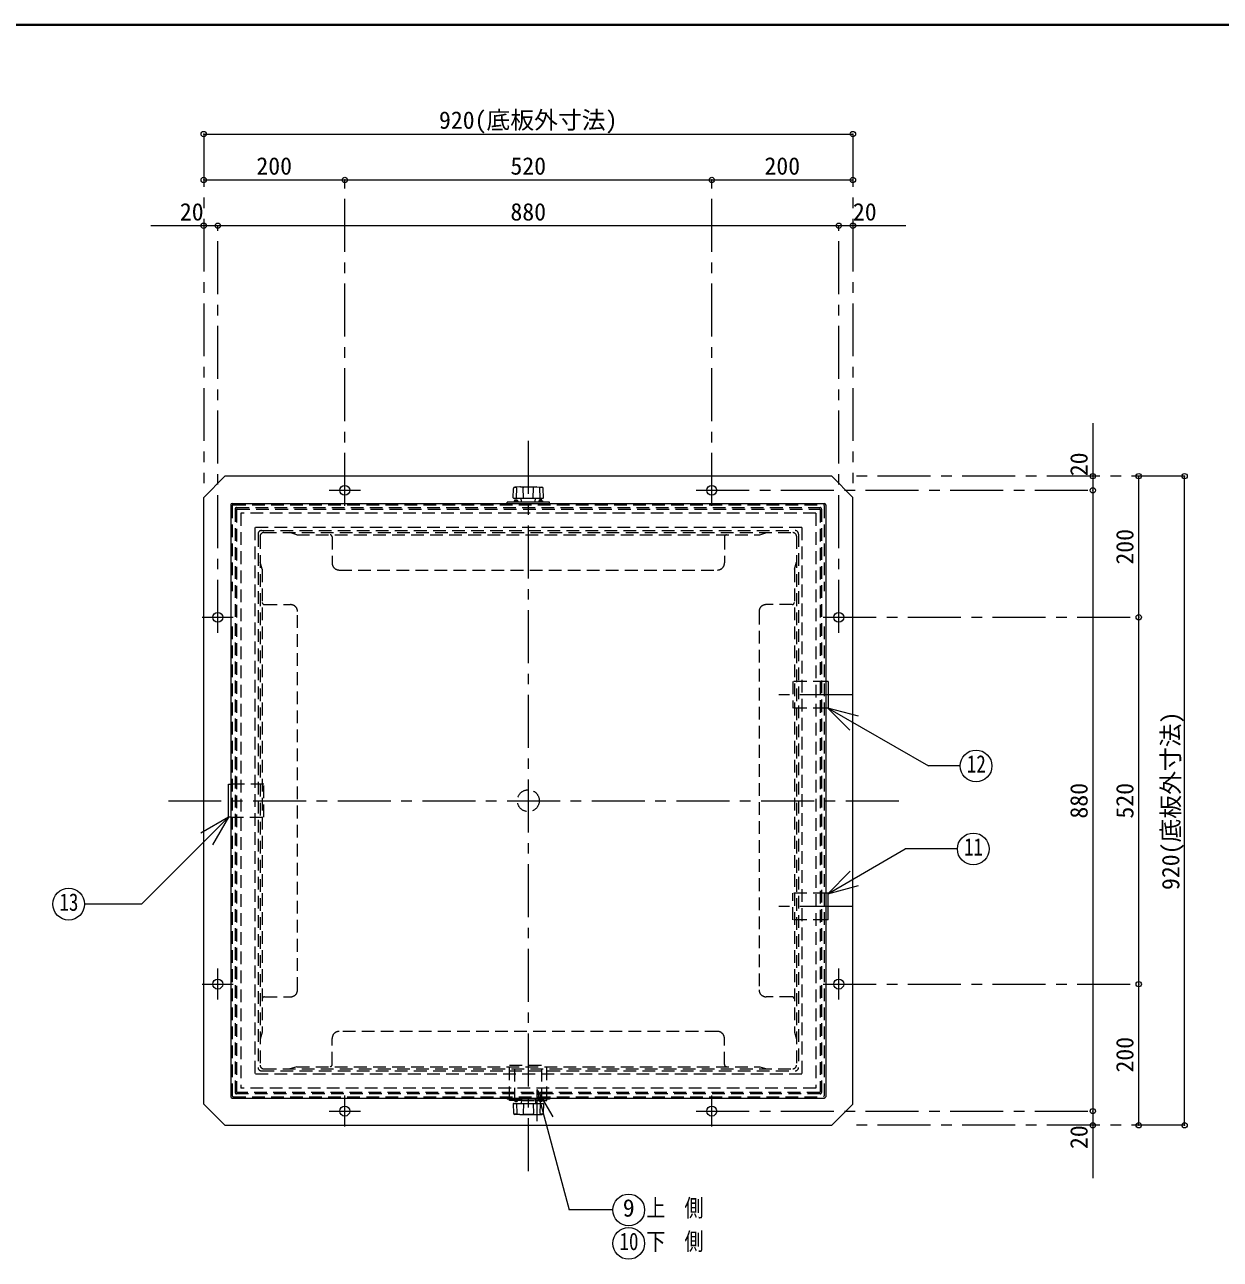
# Model space of a CAD drawing. Units: millimetres at full size, sheet at 1:15. Extents: x -3184 to 2891, y -2037 to 2178.
# Drawn here: x -860 to 834, y 428 to 2178 of the extents above; entities that cross this region are included whole.
import ezdxf
from ezdxf.enums import TextEntityAlignment as Align

# ---------------------------------------------------------------- set-up
doc = ezdxf.new("R2010")
doc.units = ezdxf.units.MM
doc.header["$LTSCALE"] = 15
doc.header["$PDMODE"] = 32
doc.header["$PDSIZE"] = 7.5
doc.linetypes.add('CHAIN1', pattern=[8, 5, -1, 1, -1])
doc.linetypes.add('DASHED1', pattern=[1.8, 1.2, -0.6])
doc.layers.add('0-0', color=7, linetype='Continuous', lineweight=18)
doc.styles.add('ＭＳ ゴシック', font='')
doc.styles.get('ＭＳ ゴシック').set_extended_font_data('MS Gothic')

msp = doc.modelspace()

# ---------------------------------------------------------------- linework, layer by layer
at = {"layer": '0-0', "color": 1, "lineweight": 40}
msp.add_line((2890.8, 2177.87), (-3184.2, 2177.87), dxfattribs=at)
at = {"layer": '0-0', "color": 4, "linetype": 'CHAIN1', "lineweight": 9}
for p, q in [((-606.7, 2022.87), (-606.7, 1527.87)), ((313.3, 2022.87), (313.3, 1527.87)), ((-406.7, 1495.87), (-406.7, 1957.87)), ((113.3, 1495.87), (113.3, 1957.87)), ((-586.7, 1315.87), (-586.7, 1892.87)), ((293.3, 1315.87), (293.3, 1892.87)), ((-146.7, 1587.87), (-146.7, 542.87)), ((783.3, 1537.87), (303.3, 1537.87)), ((-428.7, 1517.87), (-384.7, 1517.87)), ((91.3, 1517.87), (653.3, 1517.87)), ((-608.7, 1337.87), (-564.7, 1337.87)), ((271.3, 1337.87), (718.3, 1337.87)), ((313.3, 1227.87), (193.3, 1227.87)), ((-656.7, 1077.87), (388.3, 1077.87)), ((313.3, 927.87), (193.3, 927.87)), ((-586.7, 795.87), (-586.7, 839.87)), ((293.3, 795.87), (293.3, 839.87)), ((-608.7, 817.87), (-564.7, 817.87)), ((271.3, 817.87), (718.3, 817.87)), ((-406.7, 615.87), (-406.7, 659.87)), ((113.3, 615.87), (113.3, 659.87)), ((-428.7, 637.87), (-384.7, 637.87)), ((91.3, 637.87), (653.3, 637.87)), ((783.3, 617.87), (303.3, 617.87))]:
    msp.add_line(p, q, dxfattribs=at)
at = {"layer": '0-0', "color": 4, "lineweight": 9}
for p, q in [((-606.7, 2022.87), (313.3, 2022.87)), ((-606.7, 1957.87), (-406.7, 1957.87)), ((-406.7, 1957.87), (113.3, 1957.87)), ((113.3, 1957.87), (313.3, 1957.87)), ((-586.7, 1892.87), (-681.7, 1892.87)), ((293.3, 1892.87), (-586.7, 1892.87)), ((388.3, 1892.87), (293.3, 1892.87)), ((653.3, 1612.87), (653.3, 1517.87)), ((-606.7, 1507.87), (-576.7, 1537.87)), ((283.3, 1537.87), (-576.7, 1537.87)), ((283.3, 1537.87), (313.3, 1507.87)), ((718.3, 1337.87), (718.3, 1537.87)), ((783.3, 617.87), (783.3, 1537.87)), ((-606.7, 647.87), (-606.7, 1507.87)), ((313.3, 647.87), (313.3, 1507.87)), ((653.3, 1517.87), (653.3, 637.87)), ((718.3, 817.87), (718.3, 1337.87)), ((-571.7, 1101.37), (-568.2, 1101.37)), ((718.3, 617.87), (718.3, 817.87)), ((-576.7, 617.87), (-606.7, 647.87)), ((-173.2, 652.87), (-173.2, 654.87)), ((-166.7, 652.87), (-173.2, 652.87)), ((313.3, 647.87), (283.3, 617.87)), ((653.3, 637.87), (653.3, 542.87)), ((-576.7, 617.87), (283.3, 617.87))]:
    msp.add_line(p, q, dxfattribs=at)
at = {"layer": '0-0'}
for p, q in [((-158.47, 1522.86), (-165.85, 1522.47)), ((-157.94, 1522.87), (-135.47, 1522.87)), ((-134.94, 1522.86), (-127.56, 1522.47)), ((-168.16, 1507.39), (-167.74, 1520.53)), ((-167.67, 1506.87), (-125.74, 1506.87)), ((-163.64, 1506.87), (-163.15, 1521.42)), ((-156.24, 1501.33), (-156.7, 1506.87)), ((-153.56, 1506.87), (-154.04, 1521.42)), ((-139.85, 1506.87), (-139.36, 1521.42)), ((-137.16, 1501.33), (-136.7, 1506.87)), ((-129.77, 1506.87), (-130.25, 1521.42)), ((-125.24, 1507.39), (-125.66, 1520.53)), ((-568.2, 1497.37), (-568.2, 658.37)), ((-566.2, 1499.37), (272.8, 1499.37)), ((-176.7, 1499.37), (-176.7, 1500.87)), ((-116.7, 1500.87), (-176.7, 1500.87)), ((-161.7, 1502.87), (-166.7, 1502.87)), ((-166.7, 1502.87), (-166.7, 1500.87)), ((-164.2, 1502.87), (-164.2, 1500.87)), ((-162.7, 1502.87), (-162.7, 1504.38)), ((-161.7, 1502.87), (-161.7, 1500.87)), ((-131.7, 1502.87), (-126.7, 1502.87)), ((-131.7, 1502.87), (-131.7, 1500.87)), ((-130.7, 1502.87), (-130.7, 1504.38)), ((-129.2, 1502.87), (-129.2, 1500.87)), ((-126.7, 1502.87), (-126.7, 1500.87)), ((-116.7, 1499.37), (-116.7, 1500.87)), ((274.8, 1497.37), (274.8, 658.37)), ((278.3, 1246.87), (274.8, 1246.87)), ((277.18, 1209.75), (320.65, 1198.1)), ((277.18, 1209.75), (420.23, 1127.16)), ((277.18, 1209.75), (309, 1177.93)), ((465.32, 1127.16), (420.23, 1127.16)), ((-571.62, 1054.43), (-610.59, 1031.93)), ((-571.62, 1054.43), (-594.12, 1015.46)), ((277.6, 946.07), (387.59, 1009.57)), ((461.36, 1009.57), (387.59, 1009.57)), ((277.6, 946.07), (309.42, 977.89)), ((277.6, 946.07), (321.06, 957.71)), ((278.3, 908.87), (274.8, 908.87)), ((-134.54, 668.52), (-134.54, 623.52)), ((-134.54, 668.52), (-112.04, 629.55)), ((-134.54, 668.52), (-88.8, 497.83)), ((-566.2, 656.37), (272.8, 656.37)), ((-176.7, 656.37), (-176.7, 654.87)), ((-116.7, 654.87), (-176.7, 654.87)), ((-168.16, 648.35), (-167.74, 635.21)), ((-167.67, 648.87), (-125.74, 648.87)), ((-166.7, 652.87), (-166.7, 654.87)), ((-156.37, 652.87), (-166.7, 652.87)), ((-164.2, 652.87), (-164.2, 654.87)), ((-163.64, 648.87), (-163.15, 634.32)), ((-162.7, 652.87), (-162.7, 651.36)), ((-161.7, 652.87), (-161.7, 654.87)), ((-156.24, 654.41), (-156.7, 648.87)), ((-153.56, 648.87), (-154.04, 634.32)), ((-139.85, 648.87), (-139.36, 634.32)), ((-137.16, 654.41), (-136.7, 648.87)), ((-131.7, 652.87), (-131.7, 654.87)), ((-130.7, 652.87), (-130.7, 651.36)), ((-129.77, 648.87), (-130.25, 634.32)), ((-129.2, 652.87), (-129.2, 654.87)), ((-125.24, 648.35), (-125.66, 635.21)), ((-116.7, 656.37), (-116.7, 654.87)), ((-158.47, 632.88), (-165.85, 633.27)), ((-157.94, 632.87), (-135.47, 632.87)), ((-134.94, 632.88), (-127.56, 633.27)), ((-26.86, 497.83), (-88.8, 497.83))]:
    msp.add_line(p, q, dxfattribs=at)
at = {"layer": '0-0', "color": 4, "linetype": 'DASHED1', "lineweight": 9}
for p, q in [((-566.2, 1496.37), (-566.2, 1374.87)), ((-565.2, 1497.37), (271.8, 1497.37)), ((-562.2, 1491.37), (-562.2, 664.37)), ((-560.2, 1493.37), (266.8, 1493.37)), ((-560.2, 1490.37), (-560.2, 665.37)), ((-559.2, 1491.37), (265.8, 1491.37)), ((266.8, 1490.37), (266.8, 665.37)), ((268.8, 1491.37), (268.8, 664.37)), ((272.8, 1496.37), (272.8, 1374.87)), ((-554.2, 1485.37), (-554.2, 670.37)), ((260.8, 1485.37), (-554.2, 1485.37)), ((260.8, 1485.37), (260.8, 670.37)), ((-534.2, 1465.37), (-534.2, 690.37)), ((240.8, 1465.37), (-534.2, 1465.37)), ((-529.7, 1455.87), (-529.7, 699.87)), ((-526.7, 1452.87), (-526.7, 702.87)), ((-524.7, 1460.87), (231.3, 1460.87)), ((-521.7, 1457.87), (228.3, 1457.87)), ((-474.7, 1454.87), (-484.7, 1457.87)), ((-474.7, 1454.87), (181.3, 1454.87)), ((181.3, 1454.87), (191.3, 1457.87)), ((233.3, 1452.87), (233.3, 702.87)), ((236.3, 1455.87), (236.3, 699.87)), ((240.8, 1465.37), (240.8, 690.37)), ((-424.7, 1451.87), (-424.7, 1414.87)), ((131.3, 1451.87), (131.3, 1414.87)), ((-523.7, 1405.87), (-526.7, 1415.87)), ((-414.7, 1404.87), (121.3, 1404.87)), ((230.3, 1405.87), (233.3, 1415.87)), ((230.3, 1405.87), (230.3, 749.87)), ((-520.7, 1355.87), (-483.7, 1355.87)), ((227.3, 1355.87), (190.3, 1355.87)), ((-473.7, 809.87), (-473.7, 1345.87)), ((180.3, 1345.87), (180.3, 809.87)), ((-566.2, 1324.87), (-566.2, 659.37)), ((272.8, 1324.87), (272.8, 659.37)), ((228.3, 1246.87), (228.3, 1208.87)), ((274.8, 1246.87), (228.3, 1246.87)), ((274.8, 1208.87), (228.3, 1208.87)), ((274.8, 946.87), (228.3, 946.87)), ((228.3, 908.87), (228.3, 946.87)), ((274.8, 908.87), (228.3, 908.87)), ((-520.7, 799.87), (-483.7, 799.87)), ((227.3, 799.87), (190.3, 799.87)), ((-424.7, 703.87), (-424.7, 740.87)), ((121.3, 750.87), (-414.7, 750.87)), ((131.3, 703.87), (131.3, 740.87)), ((230.3, 749.87), (233.3, 739.87)), ((-474.7, 700.87), (-484.7, 697.87)), ((-474.7, 700.87), (181.3, 700.87)), ((-165.7, 652.87), (-165.7, 702.87)), ((-127.7, 652.87), (-127.7, 702.87)), ((-120.2, 654.87), (-120.2, 702.87)), ((181.3, 700.87), (191.3, 697.87)), ((240.8, 690.37), (-534.2, 690.37)), ((-524.7, 694.87), (231.3, 694.87)), ((-521.7, 697.87), (228.3, 697.87)), ((260.8, 670.37), (-554.2, 670.37)), ((-565.2, 658.37), (271.8, 658.37)), ((266.8, 662.37), (-560.2, 662.37)), ((265.8, 664.37), (-559.2, 664.37)), ((-156.37, 652.87), (-137.04, 652.87))]:
    msp.add_line(p, q, dxfattribs=at)
at = {"layer": '0-0'}
for points in [[(-165.7, 1502.87), (-165.7, 1504.38), (-162.7, 1504.38)], [(-127.7, 1502.87), (-127.7, 1504.38), (-130.7, 1504.38)], [(278.3, 1246.87), (278.3, 1208.87), (274.8, 1208.87)], [(-571.62, 1054.43), (-694.76, 931.29), (-775.52, 931.29)], [(278.3, 908.87), (278.3, 946.87), (274.8, 946.87)], [(-165.7, 652.87), (-165.7, 651.36), (-162.7, 651.36)], [(-137.04, 652.87), (-126.7, 652.87), (-126.7, 654.87)], [(-127.7, 652.87), (-127.7, 651.36), (-130.7, 651.36)]]:
    msp.add_lwpolyline(points, dxfattribs=at)
at = {"layer": '0-0', "color": 4, "linetype": 'DASHED1', "lineweight": 9}
for points in [[(-523.7, 1405.87), (-523.7, 749.87), (-526.7, 739.87)], [(-568.2, 1054.37), (-521.7, 1054.37), (-521.7, 1101.37), (-568.2, 1101.37)], [(-173.2, 654.87), (-173.2, 702.87), (-120.2, 702.87)]]:
    msp.add_lwpolyline(points, dxfattribs=at)
at = {"layer": '0-0', "color": 4, "lineweight": 9}
for points in [[(-568.2, 1054.37), (-571.7, 1054.37), (-571.7, 1101.37)], [(-126.7, 652.87), (-120.2, 652.87), (-120.2, 654.87)]]:
    msp.add_lwpolyline(points, dxfattribs=at)
for centre in [(-406.7, 1517.87), (113.3, 1517.87), (-586.7, 1337.87), (293.3, 1337.87), (-586.7, 817.87), (293.3, 817.87), (-406.7, 637.87), (113.3, 637.87)]:
    msp.add_circle(centre, 7, dxfattribs=at)
at = {"layer": '0-0'}
for centre in [(487.82, 1127.16), (483.86, 1009.57), (-798.02, 931.29), (-4.36, 497.83), (-4.36, 450.33)]:
    msp.add_circle(centre, 22.5, dxfattribs=at)
at = {"layer": '0-0', "color": 4, "linetype": 'DASHED1', "lineweight": 9}
msp.add_circle((-146.7, 1077.87), 15.5, dxfattribs=at)
at = {"layer": '0-0'}
for centre, radius, start, end in [((-157.94, 1512.87), 10, 90, 93.01913), ((-135.47, 1512.87), 10, 86.98087, 90), ((-167.67, 1507.37), 0.5, 178.15415, 270), ((-165.74, 1520.47), 2, 93.01913, 178.15415), ((-166.21, 1519.8), 2.07, 93.02757, 128.73305), ((-166.13, 1511.91), 9.96, 72.62002, 91.09064), ((-153.54, 1521.43), 0.5, 97.29873, 181.90915), ((-146.7, 1468.03), 54.34, 82.70127, 97.29873), ((-139.86, 1521.43), 0.5, 358.09085, 82.70127), ((-127.28, 1511.91), 9.96, 88.90936, 107.37998), ((-127.66, 1520.47), 2, 1.84585, 86.98087), ((-127.2, 1519.8), 2.07, 51.26695, 86.97243), ((-125.74, 1507.37), 0.5, 270, 1.84585), ((-566.2, 1497.37), 2, 90, 180), ((-155.74, 1501.37), 0.5, 184.76364, 270), ((-137.66, 1501.37), 0.5, 270, 355.23636), ((272.8, 1497.37), 2, 0, 90), ((-566.2, 658.37), 2, 180, 270), ((-167.67, 648.37), 0.5, 90, 181.84585), ((-155.74, 654.37), 0.5, 90, 175.23636), ((-137.66, 654.37), 0.5, 4.76364, 90), ((-125.74, 648.37), 0.5, 358.15415, 90), ((272.8, 658.37), 2, 270, 0), ((-165.74, 635.27), 2, 181.84585, 266.98087), ((-166.21, 635.94), 2.07, 231.26695, 266.97243), ((-166.13, 643.83), 9.96, 268.90936, 287.37998), ((-157.94, 642.87), 10, 266.98087, 270), ((-153.54, 634.31), 0.5, 178.09085, 262.70127), ((-146.7, 687.71), 54.34, 262.70127, 277.29873), ((-139.86, 634.31), 0.5, 277.29873, 1.90915), ((-135.47, 642.87), 10, 270, 273.01913), ((-127.28, 643.83), 9.96, 252.62002, 271.09064), ((-127.66, 635.27), 2, 273.01913, 358.15415), ((-127.2, 635.94), 2.07, 273.02757, 308.73305)]:
    msp.add_arc(centre, radius, start, end, dxfattribs=at)
at = {"layer": '0-0', "color": 4, "linetype": 'DASHED1', "lineweight": 9}
for centre, radius, start, end in [((-565.2, 1496.37), 1, 90, 180), ((-560.2, 1491.37), 2, 90, 180), ((-559.2, 1490.37), 1, 90, 180), ((265.8, 1490.37), 1, 0, 90), ((266.8, 1491.37), 2, 0, 90), ((271.8, 1496.37), 1, 0, 90), ((-524.7, 1455.87), 5, 90, 180), ((-521.7, 1452.87), 5, 90, 180), ((-427.7, 1451.87), 3, 0, 90), ((134.3, 1451.87), 3, 90, 180), ((228.3, 1452.87), 5, 0, 90), ((231.3, 1455.87), 5, 0, 90), ((-414.7, 1414.87), 10, 180, 270), ((121.3, 1414.87), 10, 270, 0), ((-520.7, 1358.87), 3, 180, 270), ((-483.7, 1345.87), 10, 0, 90), ((190.3, 1345.87), 10, 90, 180), ((227.3, 1358.87), 3, 270, 0), ((-483.7, 809.87), 10, 270, 0), ((190.3, 809.87), 10, 180, 270), ((-520.7, 796.87), 3, 90, 180), ((227.3, 796.87), 3, 0, 90), ((-414.7, 740.87), 10, 90, 180), ((121.3, 740.87), 10, 0, 90), ((-521.7, 702.87), 5, 180, 270), ((-427.7, 703.87), 3, 270, 0), ((134.3, 703.87), 3, 180, 270), ((228.3, 702.87), 5, 270, 0), ((-524.7, 699.87), 5, 180, 270), ((231.3, 699.87), 5, 270, 0), ((-559.2, 665.37), 1, 180, 270), ((265.8, 665.37), 1, 270, 0), ((-565.2, 659.37), 1, 180, 270), ((-560.2, 664.37), 2, 180, 270), ((266.8, 664.37), 2, 270, 0), ((271.8, 659.37), 1, 270, 0)]:
    msp.add_arc(centre, radius, start, end, dxfattribs=at)
at = {"layer": '0-0', "color": 1}
for p in [(-606.7, 2022.87), (313.3, 2022.87), (-606.7, 1957.87), (-406.7, 1957.87), (113.3, 1957.87), (313.3, 1957.87), (-606.7, 1892.87), (-586.7, 1892.87), (293.3, 1892.87), (313.3, 1892.87), (653.3, 1537.87), (718.3, 1537.87), (783.3, 1537.87), (653.3, 1517.87), (718.3, 1337.87), (718.3, 817.87), (653.3, 637.87), (653.3, 617.87), (718.3, 617.87), (783.3, 617.87)]:
    msp.add_point(p, dxfattribs=at)

# ---------------------------------------------------------------- texts
at = {"layer": '0-0', "style": 'ＭＳ ゴシック'}
for s, p in [('920(底板外寸法)', (-273.26, 2022.87)), ('200', (-532.01, 1957.87)), ('520', (-172.01, 1957.87)), ('200', (187.99, 1957.87)), ('20', (-640.45, 1892.87)), ('880', (-172.01, 1892.87)), ('20', (313.3, 1892.87)), ('9', (-12.79, 480.95))]:
    msp.add_text(s, height=24.74, dxfattribs=at).set_placement(p, align=Align.BOTTOM_LEFT)
for s, p in [('20', (653.3, 1537.87)), ('200', (718.3, 1412.56)), ('920(底板外寸法)', (783.3, 951.31)), ('880', (653.3, 1052.56)), ('520', (718.3, 1052.56)), ('200', (718.3, 692.56)), ('20', (653.3, 584.12))]:
    msp.add_text(s, height=24.74, rotation=90, dxfattribs=at).set_placement(p, align=Align.BOTTOM_LEFT)
at = {"layer": '0-0', "style": 'ＭＳ ゴシック', "width": 0.8}
for s, p in [('12', (474.7, 1110.28)), ('11', (470.74, 992.7)), ('13', (-811.14, 914.42)), ('上\u3000側', (20.64, 480.95)), ('10', (-17.48, 433.45)), ('下\u3000側', (20.64, 433.45))]:
    msp.add_text(s, height=24.74, dxfattribs=at).set_placement(p, align=Align.BOTTOM_LEFT)

doc.saveas('drawing.dxf')
